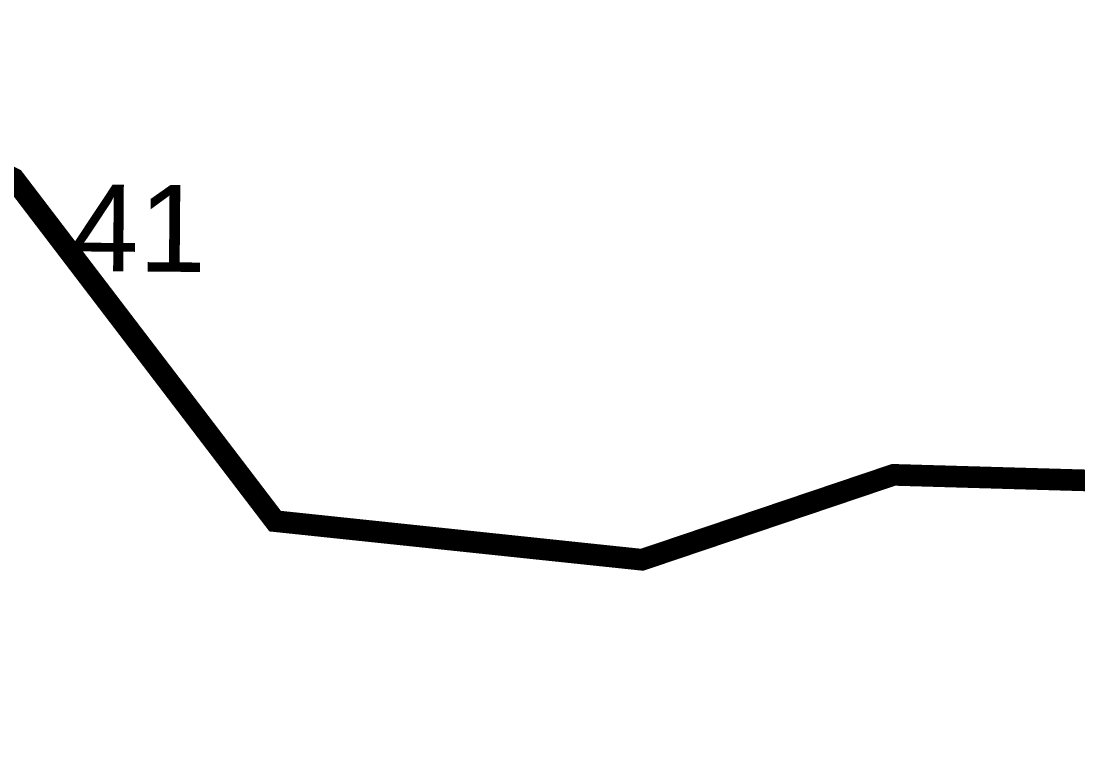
# Model space of a CAD drawing. Header units: metres. Extents: x 326467 to 340077, y 1811030 to 1824953.
# Drawn here: x 328173.8 to 328321.6, y 1813999.5 to 1814099.4 of the extents above; entities that cross this region are included whole.
import ezdxf

# ---------------------------------------------------------------- set-up
doc = ezdxf.new("R2010")
doc.units = ezdxf.units.M
doc.header["$MEASUREMENT"] = 0
for name, color, linetype in [('CRZ LINE FOR RIVER OR CREEK', 84, 'Continuous'), ('NDZ-200M FROM CRZ', 30, 'Continuous'), ('SURVEY NO.', 7, 'Continuous')]:
    doc.layers.add(name, color=color, linetype=linetype)
doc.styles.add('PDF Arial', font='arial.ttf')

# ---------------------------------------------------------------- blocks, each defined once
blk = doc.blocks.new('16')
at = {"layer": 'CRZ LINE FOR RIVER OR CREEK', "ltscale": 0.1, "const_width": 3.03, "flags": 128}
blk.add_lwpolyline([(328132.53, 1814097.89), (328172.8, 1814077.37), (328209.32, 1814029.51), (328260.62, 1814024.11), (328295.78, 1814035.98), (328350.23, 1814034.41), (328395.41, 1814020.34), (328439.39, 1813994.02), (328491.43, 1813981.91), (328519.76, 1813985.74), (328534.21, 1814024.04), (328556.58, 1814042.06), (328617.15, 1814045.16), (328669.77, 1814031.11), (328758.62, 1814030.39)], dxfattribs=at)
at = {"layer": 'NDZ-200M FROM CRZ', "const_width": 3.03, "flags": 128}
blk.add_lwpolyline([(328758.62, 1814030.39), (328669.77, 1814031.11), (328647.81, 1814036.97), (328617.15, 1814045.16), (328556.58, 1814042.06), (328534.21, 1814024.04), (328519.76, 1813985.74), (328491.43, 1813981.91), (328439.39, 1813994.02), (328395.41, 1814020.34), (328350.23, 1814034.41), (328295.78, 1814035.98), (328260.62, 1814024.11), (328209.32, 1814029.51), (328172.8, 1814077.37), (328132.53, 1814097.89)], dxfattribs=at)
at = {"layer": 'SURVEY NO.', "insert": (328180.79, 1814064.48), "char_height": 12.129, "attachment_point": 7, "rotation": 359.5579, "style": 'PDF Arial'}
blk.add_mtext('41', dxfattribs=at)

msp = doc.modelspace()

# ---------------------------------------------------------------- block references
msp.add_blockref('16', (0, 0))

doc.saveas('drawing.dxf')
